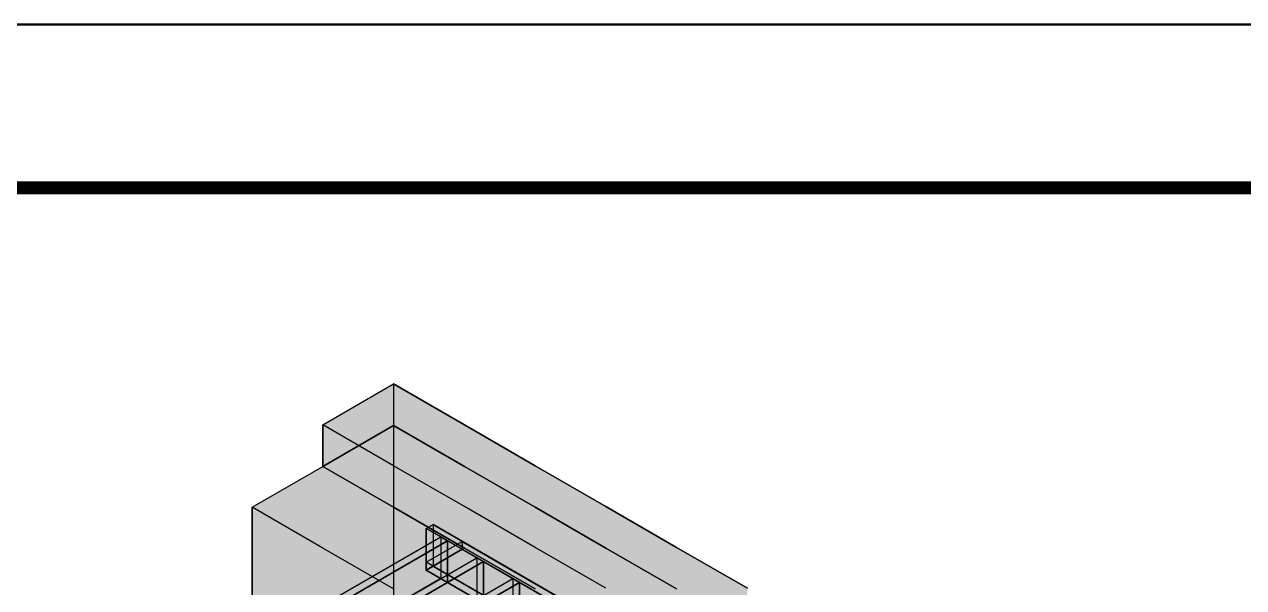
# Model space of a CAD drawing. Header units: metres. Extents: x 0 to 28.4, y 0 to 5.9.
# Drawn here: x 24.074 to 24.82, y 5.595 to 5.94 of the extents above; entities that cross this region are included whole.
import ezdxf

# ---------------------------------------------------------------- set-up
doc = ezdxf.new("R2010")
doc.units = ezdxf.units.M
doc.header["$LTSCALE"] = 0.25
doc.layers.add('ISO-ARISTAS', color=8, linetype='CONTINUOUS')
doc.layers.add('ISO-CONCRETO-SUP', color=254, linetype='CONTINUOUS', true_color=0xe8e8e8)
doc.layers.add('MARCO', color=7, linetype='CONTINUOUS', lineweight=50)

msp = doc.modelspace()

# ---------------------------------------------------------------- linework, layer by layer
at = {"layer": 'ISO-ARISTAS', "color": 250}
for p, q in [((24.2567, 5.695), (24.3, 5.72)), ((24.2567, 5.695), (24.3, 5.72)), ((24.3433, 5.695), (24.3, 5.72)), ((24.3, 5.72), (24.3, 5.6946)), ((24.3, 5.72), (24.3, 5.6946)), ((24.3, 5.72), (24.3433, 5.695)), ((24.2567, 5.6696), (24.2567, 5.695)), ((24.3, 5.67), (24.2567, 5.695)), ((24.3, 5.67), (24.2567, 5.695)), ((24.2567, 5.695), (24.2567, 5.6696)), ((24.2567, 5.6696), (24.3, 5.6946)), ((24.3, 5.6946), (24.2567, 5.6696)), ((24.2567, 5.6696), (24.3, 5.6946)), ((24.2567, 5.6696), (24.3, 5.6946)), ((24.3433, 5.6696), (24.3, 5.6946)), ((24.3, 5.6946), (24.3, 5.64714)), ((24.3, 5.6946), (24.3, 5.64714)), ((24.3, 5.6946), (24.3433, 5.6696)), ((24.3, 5.6946), (24.3433, 5.6696)), ((24.3, 5.6946), (24.3433, 5.6696)), ((24.3866, 5.67), (24.3433, 5.695)), ((24.3433, 5.695), (24.3866, 5.67)), ((24.2134, 5.6446), (24.2567, 5.6696)), ((24.2134, 5.6446), (24.2567, 5.6696)), ((24.3, 5.6446), (24.2567, 5.6696)), ((24.2567, 5.6696), (24.3, 5.6446)), ((24.3433, 5.645), (24.3, 5.67)), ((24.3433, 5.645), (24.3, 5.67)), ((24.3866, 5.6446), (24.3433, 5.6696)), ((24.3433, 5.6696), (24.3866, 5.6446)), ((24.3433, 5.6696), (24.3866, 5.6446)), ((24.3433, 5.6696), (24.3866, 5.6446)), ((24.4299, 5.645), (24.3866, 5.67)), ((24.3866, 5.67), (24.4299, 5.645)), ((24.2134, 5.59714), (24.2134, 5.6446)), ((24.2567, 5.6196), (24.2134, 5.6446)), ((24.2567, 5.6196), (24.2134, 5.6446)), ((24.2134, 5.6446), (24.2134, 5.59714)), ((24.3, 5.64714), (24.3, 5.59968)), ((24.3, 5.64714), (24.3, 5.59968)), ((24.3433, 5.6196), (24.3, 5.6446)), ((24.3, 5.6446), (24.3433, 5.6196)), ((24.3866, 5.62), (24.3433, 5.645)), ((24.3866, 5.62), (24.3433, 5.645)), ((24.4299, 5.6196), (24.3866, 5.6446)), ((24.3866, 5.6446), (24.4299, 5.6196)), ((24.3866, 5.6446), (24.4299, 5.6196)), ((24.3866, 5.6446), (24.4299, 5.6196)), ((24.47321, 5.62), (24.4299, 5.645)), ((24.4299, 5.645), (24.47321, 5.62)), ((24.32001, 5.63155), (24.32413, 5.63393)), ((24.32001, 5.63155), (24.32413, 5.63393)), ((24.32001, 5.60615), (24.32001, 5.63155)), ((24.40635, 5.5817), (24.32001, 5.63155)), ((24.32001, 5.63155), (24.32001, 5.60615)), ((24.40635, 5.5817), (24.32001, 5.63155)), ((24.32413, 5.63393), (24.32413, 5.60853)), ((24.41047, 5.58408), (24.32413, 5.63393)), ((24.32413, 5.63393), (24.32413, 5.60853)), ((24.32413, 5.63393), (24.41047, 5.58408)), ((24.25166, 5.58177), (24.32894, 5.62639)), ((24.25166, 5.58177), (24.32894, 5.62639)), ((24.25578, 5.57939), (24.33307, 5.62401)), ((24.33307, 5.62401), (24.25578, 5.57939)), ((24.3, 5.5946), (24.2567, 5.6196)), ((24.3, 5.5946), (24.2567, 5.6196)), ((24.32001, 5.61091), (24.342, 5.62361)), ((24.32001, 5.61091), (24.342, 5.62361)), ((24.33307, 5.62401), (24.32894, 5.62639)), ((24.32894, 5.62639), (24.32894, 5.60099)), ((24.32894, 5.62639), (24.32894, 5.60099)), ((24.32894, 5.62639), (24.33307, 5.62401)), ((24.33307, 5.59861), (24.33307, 5.62401)), ((24.33307, 5.62401), (24.33307, 5.59861)), ((24.342, 5.62361), (24.342, 5.61885)), ((24.42834, 5.57376), (24.342, 5.62361)), ((24.342, 5.62361), (24.342, 5.61885)), ((24.342, 5.62361), (24.42834, 5.57376)), ((24.3866, 5.5946), (24.3433, 5.6196)), ((24.3433, 5.6196), (24.3866, 5.5946)), ((24.4299, 5.595), (24.3866, 5.62)), ((24.4299, 5.595), (24.3866, 5.62)), ((24.47321, 5.5946), (24.4299, 5.6196)), ((24.4299, 5.6196), (24.47321, 5.5946)), ((24.4299, 5.6196), (24.47321, 5.5946)), ((24.4299, 5.6196), (24.47321, 5.5946)), ((24.51651, 5.595), (24.47321, 5.62)), ((24.47321, 5.62), (24.51651, 5.595)), ((24.27365, 5.56907), (24.35094, 5.61369)), ((24.27365, 5.56907), (24.35094, 5.61369)), ((24.342, 5.61885), (24.32001, 5.60615)), ((24.32001, 5.60615), (24.342, 5.61885)), ((24.342, 5.61885), (24.42834, 5.569)), ((24.342, 5.61885), (24.42834, 5.569)), ((24.35506, 5.61131), (24.35094, 5.61369)), ((24.35094, 5.61369), (24.35094, 5.58829)), ((24.35094, 5.61369), (24.35094, 5.58829)), ((24.35094, 5.61369), (24.35506, 5.61131)), ((24.27778, 5.56669), (24.35506, 5.61131)), ((24.35506, 5.61131), (24.27778, 5.56669)), ((24.32001, 5.60615), (24.32001, 5.61091)), ((24.40635, 5.56106), (24.32001, 5.61091)), ((24.40635, 5.56106), (24.32001, 5.61091)), ((24.32001, 5.61091), (24.32001, 5.60615)), ((24.32413, 5.60853), (24.32001, 5.60615)), ((24.32001, 5.60615), (24.32413, 5.60853)), ((24.40635, 5.5563), (24.32001, 5.60615)), ((24.40635, 5.5563), (24.32001, 5.60615)), ((24.32001, 5.60615), (24.40635, 5.5563)), ((24.32001, 5.60615), (24.40635, 5.5563)), ((24.32413, 5.60853), (24.41047, 5.55868)), ((24.32413, 5.60853), (24.41047, 5.55868)), ((24.35506, 5.58591), (24.35506, 5.61131)), ((24.35506, 5.61131), (24.35506, 5.58591)), ((24.2134, 5.54968), (24.2134, 5.59714)), ((24.2134, 5.59714), (24.2134, 5.54968)), ((24.25166, 5.55637), (24.32894, 5.60099)), ((24.32894, 5.60099), (24.25166, 5.55637)), ((24.33307, 5.59861), (24.25578, 5.55399)), ((24.33307, 5.59861), (24.25578, 5.55399)), ((24.29565, 5.55637), (24.37294, 5.60099)), ((24.29565, 5.55637), (24.37294, 5.60099)), ((24.29978, 5.55399), (24.37706, 5.59861)), ((24.37706, 5.59861), (24.29978, 5.55399)), ((24.3, 5.59968), (24.3, 5.55222)), ((24.3, 5.59968), (24.3, 5.55222)), ((24.32894, 5.60099), (24.33307, 5.59861)), ((24.32894, 5.60099), (24.33307, 5.59861)), ((24.37706, 5.59861), (24.37294, 5.60099)), ((24.37294, 5.60099), (24.37294, 5.57559)), ((24.37294, 5.60099), (24.37294, 5.57559)), ((24.37294, 5.60099), (24.37706, 5.59861)), ((24.37706, 5.57321), (24.37706, 5.59861)), ((24.37706, 5.59861), (24.37706, 5.57321))]:
    msp.add_line(p, q, dxfattribs=at)
at = {"layer": 'ISO-CONCRETO-SUP', "true_color": 0x949491}
for points in [[(24.3, 5.6946), (24.2567, 5.6696), (24.3, 5.72), (24.2567, 5.695)], [(24.3, 5.64714), (24.2567, 5.62214), (24.3, 5.6946), (24.2567, 5.6696)], [(24.2567, 5.62214), (24.2134, 5.59714), (24.2567, 5.6696), (24.2134, 5.6446)], [(24.3, 5.59968), (24.2567, 5.57468), (24.3, 5.64714), (24.2567, 5.62214)], [(24.2567, 5.57468), (24.2134, 5.54968), (24.2567, 5.62214), (24.2134, 5.59714)], [(24.3, 5.55222), (24.2567, 5.52722), (24.3, 5.59968), (24.2567, 5.57468)]]:
    msp.add_solid(points, dxfattribs=at)
at = {"layer": 'ISO-CONCRETO-SUP', "true_color": 0xb8b8b3}
for points in [[(24.3, 5.72), (24.3433, 5.695), (24.2567, 5.695), (24.3, 5.67)], [(24.3, 5.6946), (24.3433, 5.6696), (24.2567, 5.6696), (24.3, 5.6446)], [(24.3, 5.6946), (24.3433, 5.6696), (24.2567, 5.6696), (24.3, 5.6446)], [(24.3433, 5.695), (24.3866, 5.67), (24.3, 5.67), (24.3433, 5.645)], [(24.2567, 5.6696), (24.3, 5.6446), (24.2134, 5.6446), (24.2567, 5.6196)], [(24.3433, 5.6696), (24.3866, 5.6446), (24.3, 5.6446), (24.3433, 5.6196)], [(24.3433, 5.6696), (24.3866, 5.6446), (24.3, 5.6446), (24.3433, 5.6196)], [(24.3866, 5.67), (24.4299, 5.645), (24.3433, 5.645), (24.3866, 5.62)], [(24.3, 5.6446), (24.3433, 5.6196), (24.2567, 5.6196), (24.3, 5.5946)], [(24.3866, 5.6446), (24.4299, 5.6196), (24.3433, 5.6196), (24.3866, 5.5946)], [(24.3866, 5.6446), (24.4299, 5.6196), (24.3433, 5.6196), (24.3866, 5.5946)], [(24.4299, 5.645), (24.47321, 5.62), (24.3866, 5.62), (24.4299, 5.595)], [(24.3433, 5.6196), (24.3866, 5.5946), (24.3, 5.5946), (24.3433, 5.5696)], [(24.4299, 5.6196), (24.47321, 5.5946), (24.3866, 5.5946), (24.4299, 5.5696)], [(24.4299, 5.6196), (24.47321, 5.5946), (24.3866, 5.5946), (24.4299, 5.5696)], [(24.47321, 5.62), (24.51651, 5.595), (24.4299, 5.595), (24.47321, 5.57)]]:
    msp.add_solid(points, dxfattribs=at)
at = {"layer": 'ISO-CONCRETO-SUP', "true_color": 0xa6a6a2}
for points in [[(24.3, 5.6946), (24.3433, 5.6696), (24.3, 5.72), (24.3433, 5.695)], [(24.2567, 5.6696), (24.3, 5.6446), (24.2567, 5.695), (24.3, 5.67)], [(24.3, 5.64714), (24.3433, 5.62214), (24.3, 5.6946), (24.3433, 5.6696)], [(24.3433, 5.6696), (24.3866, 5.6446), (24.3433, 5.695), (24.3866, 5.67)], [(24.3, 5.6446), (24.3433, 5.6196), (24.3, 5.67), (24.3433, 5.645)], [(24.3433, 5.62214), (24.3866, 5.59714), (24.3433, 5.6696), (24.3866, 5.6446)], [(24.3866, 5.6446), (24.4299, 5.6196), (24.3866, 5.67), (24.4299, 5.645)], [(24.2134, 5.59714), (24.2567, 5.57214), (24.2134, 5.6446), (24.2567, 5.6196)], [(24.3, 5.59968), (24.3433, 5.57468), (24.3, 5.64714), (24.3433, 5.62214)], [(24.3433, 5.6196), (24.3866, 5.5946), (24.3433, 5.645), (24.3866, 5.62)], [(24.3866, 5.59714), (24.4299, 5.57214), (24.3866, 5.6446), (24.4299, 5.6196)], [(24.4299, 5.6196), (24.47321, 5.5946), (24.4299, 5.645), (24.47321, 5.62)], [(24.2567, 5.57214), (24.3, 5.54714), (24.2567, 5.6196), (24.3, 5.5946)], [(24.3433, 5.57468), (24.3866, 5.54968), (24.3433, 5.62214), (24.3866, 5.59714)], [(24.3866, 5.5946), (24.4299, 5.5696), (24.3866, 5.62), (24.4299, 5.595)], [(24.4299, 5.57214), (24.47321, 5.54714), (24.4299, 5.6196), (24.47321, 5.5946)], [(24.47321, 5.5946), (24.51651, 5.5696), (24.47321, 5.62), (24.51651, 5.595)], [(24.2134, 5.54968), (24.2567, 5.52468), (24.2134, 5.59714), (24.2567, 5.57214)], [(24.3, 5.55222), (24.3433, 5.52722), (24.3, 5.59968), (24.3433, 5.57468)], [(24.3866, 5.54968), (24.4299, 5.52468), (24.3866, 5.59714), (24.4299, 5.57214)]]:
    msp.add_solid(points, dxfattribs=at)
at = {"layer": 'ISO-CONCRETO-SUP', "true_color": 0x424b57}
for points in [[(24.32413, 5.60853), (24.32001, 5.60615), (24.32413, 5.63393), (24.32001, 5.63155)], [(24.32894, 5.60099), (24.25166, 5.55637), (24.32894, 5.62639), (24.25166, 5.58177)], [(24.33307, 5.59861), (24.25578, 5.55399), (24.33307, 5.62401), (24.25578, 5.57939)], [(24.342, 5.61885), (24.32001, 5.60615), (24.342, 5.62361), (24.32001, 5.61091)], [(24.35094, 5.58829), (24.27365, 5.54367), (24.35094, 5.61369), (24.27365, 5.56907)], [(24.35506, 5.58591), (24.27778, 5.54129), (24.35506, 5.61131), (24.27778, 5.56669)], [(24.37294, 5.57559), (24.29565, 5.53097), (24.37294, 5.60099), (24.29565, 5.55637)], [(24.37706, 5.57321), (24.29978, 5.52859), (24.37706, 5.59861), (24.29978, 5.55399)]]:
    msp.add_solid(points, dxfattribs=at)
at = {"layer": 'ISO-CONCRETO-SUP', "true_color": 0x525d6b}
for points in [[(24.32413, 5.63393), (24.41047, 5.58408), (24.32001, 5.63155), (24.40635, 5.5817)], [(24.32894, 5.62639), (24.33307, 5.62401), (24.25166, 5.58177), (24.25578, 5.57939)], [(24.342, 5.62361), (24.42834, 5.57376), (24.32001, 5.61091), (24.40635, 5.56106)], [(24.35094, 5.61369), (24.35506, 5.61131), (24.27365, 5.56907), (24.27778, 5.56669)], [(24.342, 5.61885), (24.42834, 5.569), (24.32001, 5.60615), (24.40635, 5.5563)], [(24.32413, 5.60853), (24.41047, 5.55868), (24.32001, 5.60615), (24.40635, 5.5563)], [(24.32894, 5.60099), (24.33307, 5.59861), (24.25166, 5.55637), (24.25578, 5.55399)], [(24.37294, 5.60099), (24.37706, 5.59861), (24.29565, 5.55637), (24.29978, 5.55399)]]:
    msp.add_solid(points, dxfattribs=at)
at = {"layer": 'ISO-CONCRETO-SUP', "true_color": 0x4a5461}
for points in [[(24.32001, 5.60615), (24.40635, 5.5563), (24.32001, 5.63155), (24.40635, 5.5817)], [(24.32413, 5.60853), (24.41047, 5.55868), (24.32413, 5.63393), (24.41047, 5.58408)], [(24.32894, 5.60099), (24.33307, 5.59861), (24.32894, 5.62639), (24.33307, 5.62401)], [(24.342, 5.61885), (24.42834, 5.569), (24.342, 5.62361), (24.42834, 5.57376)], [(24.35094, 5.58829), (24.35506, 5.58591), (24.35094, 5.61369), (24.35506, 5.61131)], [(24.32001, 5.60615), (24.40635, 5.5563), (24.32001, 5.61091), (24.40635, 5.56106)], [(24.37294, 5.57559), (24.37706, 5.57321), (24.37294, 5.60099), (24.37706, 5.59861)]]:
    msp.add_solid(points, dxfattribs=at)
at = {"layer": 'MARCO'}
msp.add_lwpolyline([(20, 0), (28.41, 0), (28.41, 5.94), (20, 5.94)], close=True, dxfattribs=at)
at = {"layer": 'MARCO', "const_width": 0.008}
msp.add_lwpolyline([(20.25, 0.1), (28.31, 0.1), (28.31, 5.84), (20.25, 5.84)], close=True, dxfattribs=at)

doc.saveas('drawing.dxf')
